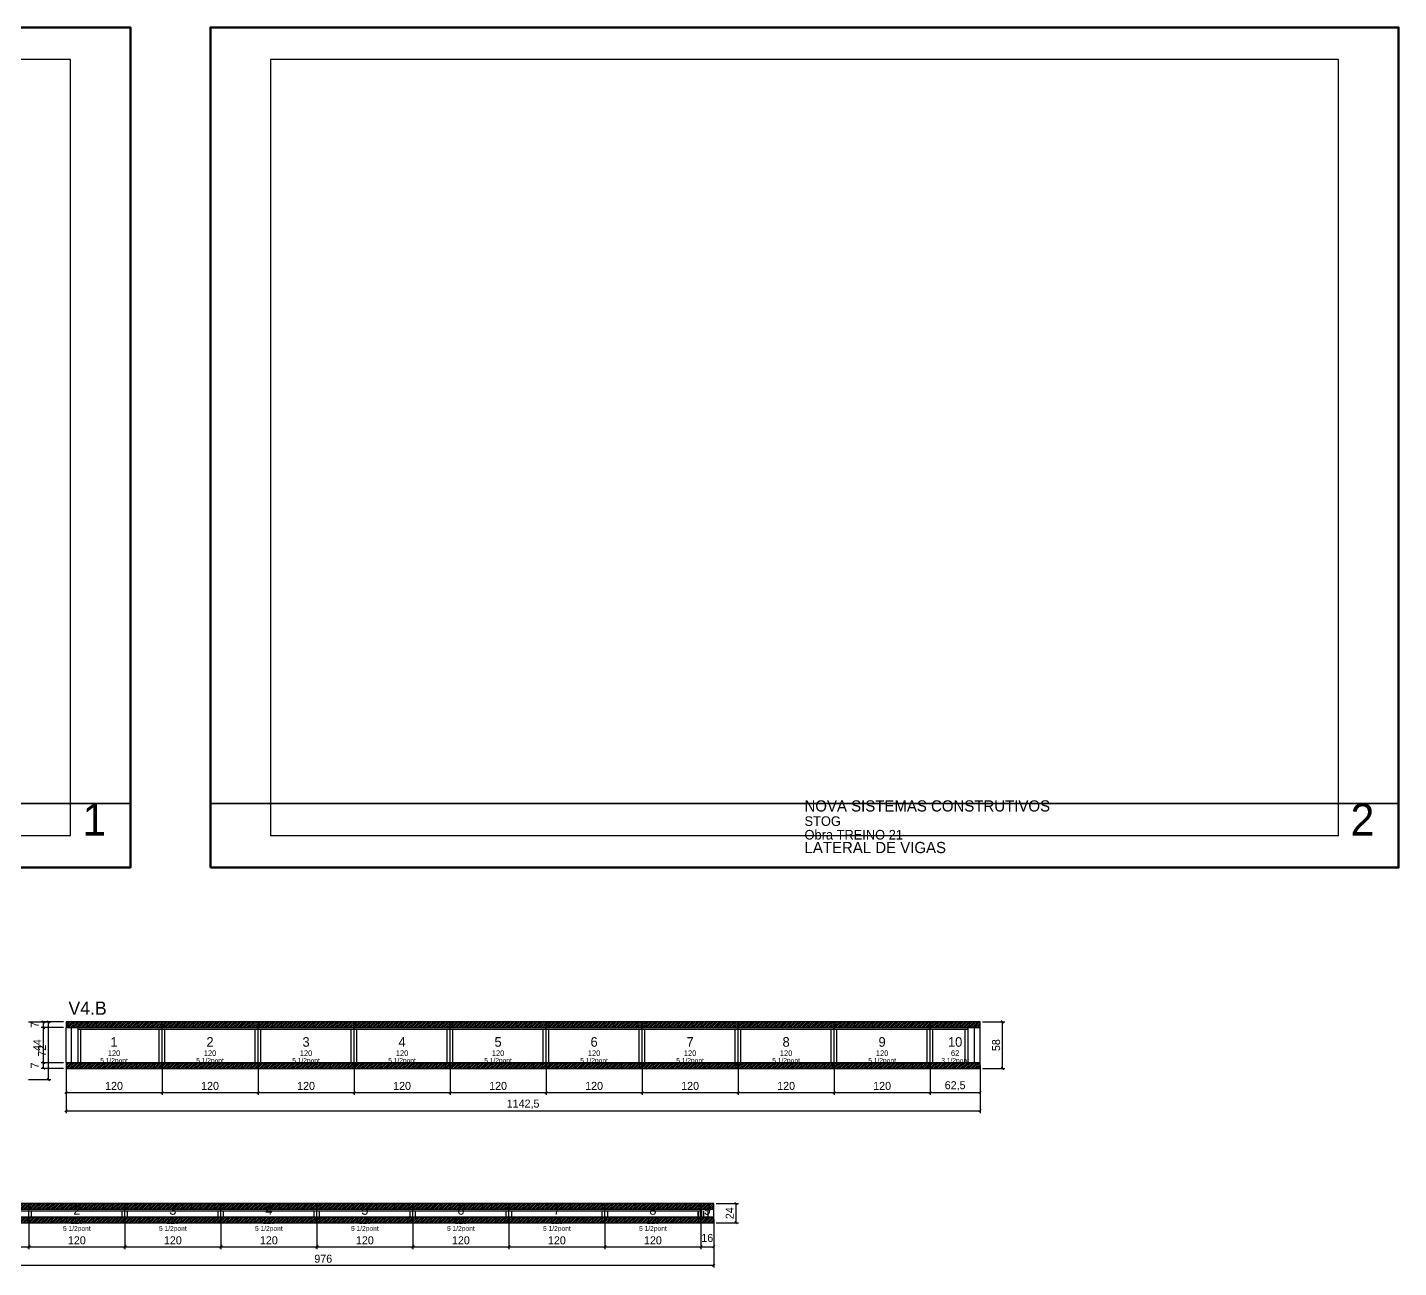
# Model space of a CAD drawing. Extents: x -69 to 3070, y -1060 to 1250.
# Drawn here: x 1356 to 3070, y -300 to 1250 of the extents above; entities that cross this region are included whole.
import ezdxf
from ezdxf.enums import TextEntityAlignment as Align

# ---------------------------------------------------------------- set-up
doc = ezdxf.new("R2010")
doc.units = 0
for name, color, linetype in [('5', 5, 'Continuous'), ('CARIMBO', 255, 'Continuous'), ('COTA', 241, 'Continuous'), ('Folhas', 255, 'Continuous'), ('NOMENCLATURA', 7, 'Continuous'), ('Painéis', 200, 'Continuous'), ('SARR_2.2x7', 40, 'Continuous'), ('SARR_3.5x7', 81, 'Continuous'), ('SCO-___-LAJ', 224, 'Continuous'), ('texto', 7, 'Continuous')]:
    doc.layers.add(name, color=color, linetype=linetype)
doc.dimstyles.new('PAINEL', dxfattribs={"dimtxt": 10, "dimasz": 3, "dimexe": 3, "dimexo": 3, "dimgap": 3, "dimtad": 1, "dimblk": 'OBLIQUE', "dimblk1": 'OBLIQUE', "dimcen": 2.5, "dimclrd": 4, "dimclre": 4, "dimclrt": 240, "dimazin": 3, "dimtfac": 1, "dimtmove": 0, "dimatfit": 3})

# ---------------------------------------------------------------- blocks, each defined once
blk = doc.blocks.new('_OBLIQUE')
at = {"color": 0, "linetype": 'BYBLOCK'}
blk.add_line((-0.5, -0.5), (0.5, 0.5), dxfattribs=at)

msp = doc.modelspace()

# ---------------------------------------------------------------- hatches: boundary and pattern name
at = {"layer": 'COTA'}
h = msp.add_hatch(dxfattribs=at)
h.set_pattern_fill('ANSI31', scale=0.5)
h.paths.add_polyline_path([(1404.5, 0), (1524.5, 0), (1524.5, 7), (1404.5, 7)])
h = msp.add_hatch(dxfattribs=at)
h.set_pattern_fill('ANSI31', scale=0.5)
h.paths.add_polyline_path([(1524.5, 0), (1644.5, 0), (1644.5, 7), (1524.5, 7)])
h = msp.add_hatch(dxfattribs=at)
h.set_pattern_fill('ANSI31', scale=0.5)
h.paths.add_polyline_path([(1644.5, 0), (1764.5, 0), (1764.5, 7), (1644.5, 7)])
h = msp.add_hatch(dxfattribs=at)
h.set_pattern_fill('ANSI31', scale=0.5)
h.paths.add_polyline_path([(1764.5, 0), (1884.5, 0), (1884.5, 7), (1764.5, 7)])
h = msp.add_hatch(dxfattribs=at)
h.set_pattern_fill('ANSI31', scale=0.5)
h.paths.add_polyline_path([(1884.5, 0), (2004.5, 0), (2004.5, 7), (1884.5, 7)])
h = msp.add_hatch(dxfattribs=at)
h.set_pattern_fill('ANSI31', scale=0.5)
h.paths.add_polyline_path([(2004.5, 0), (2124.5, 0), (2124.5, 7), (2004.5, 7)])
h = msp.add_hatch(dxfattribs=at)
h.set_pattern_fill('ANSI31', scale=0.5)
h.paths.add_polyline_path([(2124.5, 0), (2244.5, 0), (2244.5, 7), (2124.5, 7)])
h = msp.add_hatch(dxfattribs=at)
h.set_pattern_fill('ANSI31', scale=0.5)
h.paths.add_polyline_path([(2244.5, 0), (2364.5, 0), (2364.5, 7), (2244.5, 7)])
h = msp.add_hatch(dxfattribs=at)
h.set_pattern_fill('ANSI31', scale=0.5)
h.paths.add_polyline_path([(2364.5, 0), (2484.5, 0), (2484.5, 7), (2364.5, 7)])
h = msp.add_hatch(dxfattribs=at)
h.set_pattern_fill('ANSI31', scale=0.5)
h.paths.add_polyline_path([(2484.5, 0), (2547, 0), (2547, 7), (2484.5, 7)])
h = msp.add_hatch(dxfattribs=at)
h.set_pattern_fill('ANSI31', scale=0.5)
h.paths.add_polyline_path([(1404.5, -51), (1524.5, -51), (1524.5, -44), (1404.5, -44)])
h = msp.add_hatch(dxfattribs=at)
h.set_pattern_fill('ANSI31', scale=0.5)
h.paths.add_polyline_path([(1524.5, -51), (1644.5, -51), (1644.5, -44), (1524.5, -44)])
h = msp.add_hatch(dxfattribs=at)
h.set_pattern_fill('ANSI31', scale=0.5)
h.paths.add_polyline_path([(1644.5, -51), (1764.5, -51), (1764.5, -44), (1644.5, -44)])
h = msp.add_hatch(dxfattribs=at)
h.set_pattern_fill('ANSI31', scale=0.5)
h.paths.add_polyline_path([(1764.5, -51), (1884.5, -51), (1884.5, -44), (1764.5, -44)])
h = msp.add_hatch(dxfattribs=at)
h.set_pattern_fill('ANSI31', scale=0.5)
h.paths.add_polyline_path([(1884.5, -51), (2004.5, -51), (2004.5, -44), (1884.5, -44)])
h = msp.add_hatch(dxfattribs=at)
h.set_pattern_fill('ANSI31', scale=0.5)
h.paths.add_polyline_path([(2004.5, -51), (2124.5, -51), (2124.5, -44), (2004.5, -44)])
h = msp.add_hatch(dxfattribs=at)
h.set_pattern_fill('ANSI31', scale=0.5)
h.paths.add_polyline_path([(2124.5, -51), (2244.5, -51), (2244.5, -44), (2124.5, -44)])
h = msp.add_hatch(dxfattribs=at)
h.set_pattern_fill('ANSI31', scale=0.5)
h.paths.add_polyline_path([(2244.5, -51), (2364.5, -51), (2364.5, -44), (2244.5, -44)])
h = msp.add_hatch(dxfattribs=at)
h.set_pattern_fill('ANSI31', scale=0.5)
h.paths.add_polyline_path([(2364.5, -51), (2484.5, -51), (2484.5, -44), (2364.5, -44)])
h = msp.add_hatch(dxfattribs=at)
h.set_pattern_fill('ANSI31', scale=0.5)
h.paths.add_polyline_path([(2484.5, -51), (2547, -51), (2547, -44), (2484.5, -44)])
h = msp.add_hatch(dxfattribs=at)
h.set_pattern_fill('ANSI31', scale=0.5)
h.paths.add_polyline_path([(1238, -227), (1358, -227), (1358, -220), (1238, -220)])
h = msp.add_hatch(dxfattribs=at)
h.set_pattern_fill('ANSI31', scale=0.5)
h.paths.add_polyline_path([(1358, -227), (1478, -227), (1478, -220), (1358, -220)])
h = msp.add_hatch(dxfattribs=at)
h.set_pattern_fill('ANSI31', scale=0.5)
h.paths.add_polyline_path([(1478, -227), (1598, -227), (1598, -220), (1478, -220)])
h = msp.add_hatch(dxfattribs=at)
h.set_pattern_fill('ANSI31', scale=0.5)
h.paths.add_polyline_path([(1598, -227), (1718, -227), (1718, -220), (1598, -220)])
h = msp.add_hatch(dxfattribs=at)
h.set_pattern_fill('ANSI31', scale=0.5)
h.paths.add_polyline_path([(1718, -227), (1838, -227), (1838, -220), (1718, -220)])
h = msp.add_hatch(dxfattribs=at)
h.set_pattern_fill('ANSI31', scale=0.5)
h.paths.add_polyline_path([(1838, -227), (1958, -227), (1958, -220), (1838, -220)])
h = msp.add_hatch(dxfattribs=at)
h.set_pattern_fill('ANSI31', scale=0.5)
h.paths.add_polyline_path([(1958, -227), (2078, -227), (2078, -220), (1958, -220)])
h = msp.add_hatch(dxfattribs=at)
h.set_pattern_fill('ANSI31', scale=0.5)
h.paths.add_polyline_path([(2078, -227), (2198, -227), (2198, -220), (2078, -220)])
h = msp.add_hatch(dxfattribs=at)
h.set_pattern_fill('ANSI31', scale=0.5)
h.paths.add_polyline_path([(2198, -227), (2214, -227), (2214, -220), (2198, -220)])
h = msp.add_hatch(dxfattribs=at)
h.set_pattern_fill('ANSI31', scale=0.5)
h.paths.add_polyline_path([(1238, -244), (1358, -244), (1358, -237), (1238, -237)])
h = msp.add_hatch(dxfattribs=at)
h.set_pattern_fill('ANSI31', scale=0.5)
h.paths.add_polyline_path([(1358, -244), (1478, -244), (1478, -237), (1358, -237)])
h = msp.add_hatch(dxfattribs=at)
h.set_pattern_fill('ANSI31', scale=0.5)
h.paths.add_polyline_path([(1478, -244), (1598, -244), (1598, -237), (1478, -237)])
h = msp.add_hatch(dxfattribs=at)
h.set_pattern_fill('ANSI31', scale=0.5)
h.paths.add_polyline_path([(1598, -244), (1718, -244), (1718, -237), (1598, -237)])
h = msp.add_hatch(dxfattribs=at)
h.set_pattern_fill('ANSI31', scale=0.5)
h.paths.add_polyline_path([(1718, -244), (1838, -244), (1838, -237), (1718, -237)])
h = msp.add_hatch(dxfattribs=at)
h.set_pattern_fill('ANSI31', scale=0.5)
h.paths.add_polyline_path([(1838, -244), (1958, -244), (1958, -237), (1838, -237)])
h = msp.add_hatch(dxfattribs=at)
h.set_pattern_fill('ANSI31', scale=0.5)
h.paths.add_polyline_path([(1958, -244), (2078, -244), (2078, -237), (1958, -237)])
h = msp.add_hatch(dxfattribs=at)
h.set_pattern_fill('ANSI31', scale=0.5)
h.paths.add_polyline_path([(2078, -244), (2198, -244), (2198, -237), (2078, -237)])
h = msp.add_hatch(dxfattribs=at)
h.set_pattern_fill('ANSI31', scale=0.5)
h.paths.add_polyline_path([(2198, -244), (2214, -244), (2214, -237), (2198, -237)])

# ---------------------------------------------------------------- linework, layer by layer
at = {"layer": 'CARIMBO', "lineweight": 35}
for p, q in [((0, 280), (1485, 280)), ((1585, 280), (3070, 280))]:
    msp.add_line(p, q, dxfattribs=at)
at = {"layer": 'Folhas', "lineweight": 50}
for points in [[(0, 200), (1485, 200), (1485, 1250), (0, 1250)], [(1585, 200), (3070, 200), (3070, 1250), (1585, 1250)]]:
    msp.add_lwpolyline(points, close=True, dxfattribs=at)
at = {"layer": 'Folhas', "lineweight": 25}
for points in [[(75, 240), (1410, 240), (1410, 1210), (75, 1210)], [(1660, 240), (2995, 240), (2995, 1210), (1660, 1210)]]:
    msp.add_lwpolyline(points, close=True, dxfattribs=at)
at = {"layer": 'Painéis'}
for p, q in [((1404.5, 0), (1524.5, 0)), ((1404.5, -44), (1404.5, 0)), ((1524.5, -44), (1524.5, 0)), ((1524.5, -44), (1524.5, 0)), ((1524.5, 0), (1644.5, 0)), ((1524.5, -44), (1524.5, 0)), ((1644.5, -44), (1644.5, 0)), ((1644.5, -44), (1644.5, 0)), ((1644.5, 0), (1764.5, 0)), ((1644.5, -44), (1644.5, 0)), ((1764.5, -44), (1764.5, 0)), ((1764.5, -44), (1764.5, 0)), ((1764.5, 0), (1884.5, 0)), ((1764.5, -44), (1764.5, 0)), ((1884.5, -44), (1884.5, 0)), ((1884.5, -44), (1884.5, 0)), ((1884.5, 0), (2004.5, 0)), ((1884.5, -44), (1884.5, 0)), ((2004.5, -44), (2004.5, 0)), ((2004.5, -44), (2004.5, 0)), ((2004.5, 0), (2124.5, 0)), ((2004.5, -44), (2004.5, 0)), ((2124.5, -44), (2124.5, 0)), ((2124.5, -44), (2124.5, 0)), ((2124.5, 0), (2244.5, 0)), ((2124.5, -44), (2124.5, 0)), ((2244.5, -44), (2244.5, 0)), ((2244.5, -44), (2244.5, 0)), ((2244.5, 0), (2364.5, 0)), ((2244.5, -44), (2244.5, 0)), ((2364.5, -44), (2364.5, 0)), ((2364.5, -44), (2364.5, 0)), ((2364.5, 0), (2484.5, 0)), ((2364.5, -44), (2364.5, 0)), ((2484.5, -44), (2484.5, 0)), ((2484.5, -44), (2484.5, 0)), ((2484.5, 0), (2547, 0)), ((2484.5, -44), (2484.5, 0)), ((2547, -44), (2547, 0)), ((1404.5, -44), (1524.5, -44)), ((1524.5, -44), (1644.5, -44)), ((1644.5, -44), (1764.5, -44)), ((1764.5, -44), (1884.5, -44)), ((1884.5, -44), (2004.5, -44)), ((2004.5, -44), (2124.5, -44)), ((2124.5, -44), (2244.5, -44)), ((2244.5, -44), (2364.5, -44)), ((2364.5, -44), (2484.5, -44)), ((2484.5, -44), (2547, -44)), ((1238, -227), (1358, -227)), ((1238, -237), (1358, -237)), ((1358, -237), (1358, -227)), ((1358, -237), (1358, -227)), ((1358, -227), (1478, -227)), ((1358, -237), (1358, -227)), ((1358, -237), (1478, -237)), ((1478, -237), (1478, -227)), ((1478, -237), (1478, -227)), ((1478, -227), (1598, -227)), ((1478, -237), (1478, -227)), ((1478, -237), (1598, -237)), ((1598, -237), (1598, -227)), ((1598, -237), (1598, -227)), ((1598, -227), (1718, -227)), ((1598, -237), (1598, -227)), ((1598, -237), (1718, -237)), ((1718, -237), (1718, -227)), ((1718, -237), (1718, -227)), ((1718, -227), (1838, -227)), ((1718, -237), (1718, -227)), ((1718, -237), (1838, -237)), ((1838, -237), (1838, -227)), ((1838, -237), (1838, -227)), ((1838, -227), (1958, -227)), ((1838, -237), (1838, -227)), ((1838, -237), (1958, -237)), ((1958, -237), (1958, -227)), ((1958, -237), (1958, -227)), ((1958, -227), (2078, -227)), ((1958, -237), (1958, -227)), ((1958, -237), (2078, -237)), ((2078, -237), (2078, -227)), ((2078, -237), (2078, -227)), ((2078, -227), (2198, -227)), ((2078, -237), (2078, -227)), ((2078, -237), (2198, -237)), ((2198, -237), (2198, -227)), ((2198, -237), (2198, -227)), ((2198, -227), (2214, -227)), ((2198, -237), (2198, -227)), ((2198, -237), (2214, -237)), ((2214, -237), (2214, -227))]:
    msp.add_line(p, q, dxfattribs=at)
at = {"layer": 'SARR_2.2x7'}
for p, q in [((1411.5, -44), (1411.5, 0)), ((2540, -44), (2540, 0)), ((1419.5, -2.2), (1524.5, -2.2)), ((1524.5, -2.2), (1644.5, -2.2)), ((1644.5, -2.2), (1764.5, -2.2)), ((1764.5, -2.2), (1884.5, -2.2)), ((1884.5, -2.2), (2004.5, -2.2)), ((2004.5, -2.2), (2124.5, -2.2)), ((2124.5, -2.2), (2244.5, -2.2)), ((2244.5, -2.2), (2364.5, -2.2)), ((2364.5, -2.2), (2484.5, -2.2)), ((2484.5, -2.2), (2532, -2.2)), ((1253, -229.2), (1358, -229.2)), ((1358, -229.2), (1478, -229.2)), ((1478, -229.2), (1598, -229.2)), ((1598, -229.2), (1718, -229.2)), ((1718, -229.2), (1838, -229.2)), ((1838, -229.2), (1958, -229.2)), ((1958, -229.2), (2078, -229.2)), ((2078, -229.2), (2198, -229.2)), ((2207, -237), (2207, -227))]:
    msp.add_line(p, q, dxfattribs=at)
at = {"layer": 'SARR_3.5x7'}
for p, q in [((1419.5, -44), (1419.5, 0)), ((1524.5, -44), (1524.5, 0)), ((1524.5, -44), (1524.5, 0)), ((1644.5, -44), (1644.5, 0)), ((1644.5, -44), (1644.5, 0)), ((1764.5, -44), (1764.5, 0)), ((1764.5, -44), (1764.5, 0)), ((1884.5, -44), (1884.5, 0)), ((1884.5, -44), (1884.5, 0)), ((2004.5, -44), (2004.5, 0)), ((2004.5, -44), (2004.5, 0)), ((2124.5, -44), (2124.5, 0)), ((2124.5, -44), (2124.5, 0)), ((2244.5, -44), (2244.5, 0)), ((2244.5, -44), (2244.5, 0)), ((2364.5, -44), (2364.5, 0)), ((2364.5, -44), (2364.5, 0)), ((2484.5, -44), (2484.5, 0)), ((2484.5, -44), (2484.5, 0)), ((2532, -44), (2532, 0)), ((1423, -44), (1423, -2.2)), ((1521, -44), (1521, -2.2)), ((1528, -44), (1528, -2.2)), ((1641, -44), (1641, -2.2)), ((1648, -44), (1648, -2.2)), ((1761, -44), (1761, -2.2)), ((1768, -44), (1768, -2.2)), ((1881, -44), (1881, -2.2)), ((1888, -44), (1888, -2.2)), ((2001, -44), (2001, -2.2)), ((2008, -44), (2008, -2.2)), ((2121, -44), (2121, -2.2)), ((2128, -44), (2128, -2.2)), ((2241, -44), (2241, -2.2)), ((2248, -44), (2248, -2.2)), ((2361, -44), (2361, -2.2)), ((2368, -44), (2368, -2.2)), ((2481, -44), (2481, -2.2)), ((2488, -44), (2488, -2.2)), ((2528.5, -44), (2528.5, -2.2)), ((1419.5, -44), (1423, -44)), ((1521, -44), (1524.5, -44)), ((1524.5, -44), (1528, -44)), ((1641, -44), (1644.5, -44)), ((1644.5, -44), (1648, -44)), ((1761, -44), (1764.5, -44)), ((1764.5, -44), (1768, -44)), ((1881, -44), (1884.5, -44)), ((1884.5, -44), (1888, -44)), ((2001, -44), (2004.5, -44)), ((2004.5, -44), (2008, -44)), ((2121, -44), (2124.5, -44)), ((2124.5, -44), (2128, -44)), ((2241, -44), (2244.5, -44)), ((2244.5, -44), (2248, -44)), ((2361, -44), (2364.5, -44)), ((2364.5, -44), (2368, -44)), ((2481, -44), (2484.5, -44)), ((2484.5, -44), (2488, -44)), ((2528.5, -44), (2532, -44)), ((1354.5, -237), (1358, -237)), ((1358, -237), (1358, -227)), ((1358, -237), (1358, -227)), ((1358, -237), (1361.5, -237)), ((1361.5, -237), (1361.5, -229.2)), ((1474.5, -237), (1474.5, -229.2)), ((1474.5, -237), (1478, -237)), ((1478, -237), (1478, -227)), ((1478, -237), (1478, -227)), ((1478, -237), (1481.5, -237)), ((1481.5, -237), (1481.5, -229.2)), ((1594.5, -237), (1594.5, -229.2)), ((1594.5, -237), (1598, -237)), ((1598, -237), (1598, -227)), ((1598, -237), (1598, -227)), ((1598, -237), (1601.5, -237)), ((1601.5, -237), (1601.5, -229.2)), ((1714.5, -237), (1714.5, -229.2)), ((1714.5, -237), (1718, -237)), ((1718, -237), (1718, -227)), ((1718, -237), (1718, -227)), ((1718, -237), (1721.5, -237)), ((1721.5, -237), (1721.5, -229.2)), ((1834.5, -237), (1834.5, -229.2)), ((1834.5, -237), (1838, -237)), ((1838, -237), (1838, -227)), ((1838, -237), (1838, -227)), ((1838, -237), (1841.5, -237)), ((1841.5, -237), (1841.5, -229.2)), ((1954.5, -237), (1954.5, -229.2)), ((1954.5, -237), (1958, -237)), ((1958, -237), (1958, -227)), ((1958, -237), (1958, -227)), ((1958, -237), (1961.5, -237)), ((1961.5, -237), (1961.5, -229.2)), ((2074.5, -237), (2074.5, -229.2)), ((2074.5, -237), (2078, -237)), ((2078, -237), (2078, -227)), ((2078, -237), (2078, -227)), ((2078, -237), (2081.5, -237)), ((2081.5, -237), (2081.5, -229.2)), ((2194.5, -237), (2194.5, -229.2)), ((2194.5, -237), (2198, -237)), ((2195.5, -237), (2195.5, -229.2)), ((2195.5, -237), (2199, -237)), ((2198, -237), (2198, -227)), ((2198, -237), (2198, -227)), ((2198, -237), (2201.5, -237)), ((2199, -237), (2199, -227)), ((2201.5, -237), (2201.5, -229.2))]:
    msp.add_line(p, q, dxfattribs=at)
at = {"layer": 'SCO-___-LAJ'}
for points in [[(1404.5, 0), (1524.5, 0), (1524.5, 7), (1404.5, 7)], [(1524.5, 0), (1644.5, 0), (1644.5, 7), (1524.5, 7)], [(1644.5, 0), (1764.5, 0), (1764.5, 7), (1644.5, 7)], [(1764.5, 0), (1884.5, 0), (1884.5, 7), (1764.5, 7)], [(1884.5, 0), (2004.5, 0), (2004.5, 7), (1884.5, 7)], [(2004.5, 0), (2124.5, 0), (2124.5, 7), (2004.5, 7)], [(2124.5, 0), (2244.5, 0), (2244.5, 7), (2124.5, 7)], [(2244.5, 0), (2364.5, 0), (2364.5, 7), (2244.5, 7)], [(2364.5, 0), (2484.5, 0), (2484.5, 7), (2364.5, 7)], [(2484.5, 0), (2547, 0), (2547, 7), (2484.5, 7)], [(1404.5, -51), (1524.5, -51), (1524.5, -44), (1404.5, -44)], [(1524.5, -51), (1644.5, -51), (1644.5, -44), (1524.5, -44)], [(1644.5, -51), (1764.5, -51), (1764.5, -44), (1644.5, -44)], [(1764.5, -51), (1884.5, -51), (1884.5, -44), (1764.5, -44)], [(1884.5, -51), (2004.5, -51), (2004.5, -44), (1884.5, -44)], [(2004.5, -51), (2124.5, -51), (2124.5, -44), (2004.5, -44)], [(2124.5, -51), (2244.5, -51), (2244.5, -44), (2124.5, -44)], [(2244.5, -51), (2364.5, -51), (2364.5, -44), (2244.5, -44)], [(2364.5, -51), (2484.5, -51), (2484.5, -44), (2364.5, -44)], [(2484.5, -51), (2547, -51), (2547, -44), (2484.5, -44)], [(1238, -227), (1358, -227), (1358, -220), (1238, -220)], [(1358, -227), (1478, -227), (1478, -220), (1358, -220)], [(1478, -227), (1598, -227), (1598, -220), (1478, -220)], [(1598, -227), (1718, -227), (1718, -220), (1598, -220)], [(1718, -227), (1838, -227), (1838, -220), (1718, -220)], [(1838, -227), (1958, -227), (1958, -220), (1838, -220)], [(1958, -227), (2078, -227), (2078, -220), (1958, -220)], [(2078, -227), (2198, -227), (2198, -220), (2078, -220)], [(2198, -227), (2214, -227), (2214, -220), (2198, -220)], [(1238, -244), (1358, -244), (1358, -237), (1238, -237)], [(1358, -244), (1478, -244), (1478, -237), (1358, -237)], [(1478, -244), (1598, -244), (1598, -237), (1478, -237)], [(1598, -244), (1718, -244), (1718, -237), (1598, -237)], [(1718, -244), (1838, -244), (1838, -237), (1718, -237)], [(1838, -244), (1958, -244), (1958, -237), (1838, -237)], [(1958, -244), (2078, -244), (2078, -237), (1958, -237)], [(2078, -244), (2198, -244), (2198, -237), (2078, -237)], [(2198, -244), (2214, -244), (2214, -237), (2198, -237)]]:
    msp.add_lwpolyline(points, close=True, dxfattribs=at)

# ---------------------------------------------------------------- texts
at = {"layer": '5'}
for s, height, p in [('1', 12, (1464.5, -18)), ('2', 12, (1584.5, -18)), ('3', 12, (1704.5, -18)), ('4', 12, (1824.5, -18)), ('5', 12, (1944.5, -18)), ('6', 12, (2064.5, -18)), ('7', 12, (2184.5, -18)), ('8', 12, (2304.5, -18)), ('9', 12, (2424.5, -18)), ('10', 12, (2515.75, -18)), ('120', 7, (1464.5, -32)), ('120', 7, (1584.5, -32)), ('120', 7, (1704.5, -32)), ('120', 7, (1824.5, -32)), ('120', 7, (1944.5, -32)), ('120', 7, (2064.5, -32)), ('120', 7, (2184.5, -32)), ('120', 7, (2304.5, -32)), ('120', 7, (2424.5, -32)), ('62', 7, (2515.75, -32)), ('2', 12, (1418, -228)), ('3', 12, (1538, -228)), ('4', 12, (1658, -228)), ('5', 12, (1778, -228)), ('6', 12, (1898, -228)), ('7', 12, (2018, -228)), ('8', 12, (2138, -228)), ('9', 12, (2206, -228)), ('120', 7, (1418, -242)), ('120', 7, (1538, -242)), ('120', 7, (1658, -242)), ('120', 7, (1778, -242)), ('120', 7, (1898, -242)), ('120', 7, (2018, -242)), ('120', 7, (2138, -242))]:
    msp.add_text(s, height=height, dxfattribs=at).set_placement(p, align=Align.MIDDLE_CENTER)
at = {"layer": 'CARIMBO'}
for s, height, p in [('1', 40, (1425, 240)), ('NOVA SISTEMAS CONSTRUTIVOS', 14, (2327.5, 270)), ('2', 40, (3010, 240)), ('STOG', 12, (2327.5, 252)), ('Obra TREINO 21', 12, (2327.5, 235)), ('LATERAL DE VIGAS', 14, (2327.5, 218))]:
    msp.add_text(s, height=height, dxfattribs=at).set_placement(p)
at = {"layer": 'NOMENCLATURA'}
msp.add_text('V4.B', height=16.5, dxfattribs=at).set_placement((1407.5, 16))
at = {"layer": 'texto', "char_height": 6, "attachment_point": 5}
for s, insert in [('5 1/2pont', (1464.5, -42)), ('5 1/2pont', (1584.5, -42)), ('5 1/2pont', (1704.5, -42)), ('5 1/2pont', (1824.5, -42)), ('5 1/2pont', (1944.5, -42)), ('5 1/2pont', (2064.5, -42)), ('5 1/2pont', (2184.5, -42)), ('5 1/2pont', (2304.5, -42)), ('5 1/2pont', (2424.5, -42)), ('3 1/2pont', (2515.75, -42)), ('5 1/2pont', (1418, -252)), ('5 1/2pont', (1538, -252)), ('5 1/2pont', (1658, -252)), ('5 1/2pont', (1778, -252)), ('5 1/2pont', (1898, -252)), ('5 1/2pont', (2018, -252)), ('5 1/2pont', (2138, -252))]:
    msp.add_mtext(s, dxfattribs=dict(at, insert=insert))

# ---------------------------------------------------------------- dimensions: what is measured, and where the dimension line sits
at = {"layer": 'COTA'}
for base, p1, p2 in [((1382.5, -65), (1354.5, -65), (1354.5, 7)), ((1376.5, 0), (1404.5, 0), (1404.5, 7)), ((1376.5, -44), (1404.5, -44), (1404.5, 0)), ((2575, -51), (2547, -51), (2547, 7)), ((1376.5, -51), (1404.5, -51), (1404.5, -44)), ((2242, -244), (2214, -244), (2214, -220))]:
    msp.add_linear_dim(base=base, p1=p1, p2=p2, angle=90, dimstyle='PAINEL', dxfattribs=at).render()
for base, p1, p2 in [((1404.5, -81), (1404.5, -44), (1524.5, -44)), ((1404.5, -104), (1404.5, -44), (2547, -44)), ((1524.5, -81), (1524.5, -44), (1644.5, -44)), ((1644.5, -81), (1644.5, -44), (1764.5, -44)), ((1764.5, -81), (1764.5, -44), (1884.5, -44)), ((1884.5, -81), (1884.5, -44), (2004.5, -44)), ((2004.5, -81), (2004.5, -44), (2124.5, -44)), ((2124.5, -81), (2124.5, -44), (2244.5, -44)), ((2244.5, -81), (2244.5, -44), (2364.5, -44)), ((2364.5, -81), (2364.5, -44), (2484.5, -44)), ((2484.5, -81), (2484.5, -44), (2547, -44)), ((1238, -274), (1238, -237), (1358, -237)), ((1238, -297), (1238, -237), (2214, -237)), ((1358, -274), (1358, -237), (1478, -237)), ((1478, -274), (1478, -237), (1598, -237)), ((1598, -274), (1598, -237), (1718, -237)), ((1718, -274), (1718, -237), (1838, -237)), ((1838, -274), (1838, -237), (1958, -237)), ((1958, -274), (1958, -237), (2078, -237)), ((2078, -274), (2078, -237), (2198, -237)), ((2198, -274), (2198, -237), (2214, -237))]:
    msp.add_linear_dim(base=base, p1=p1, p2=p2, dimstyle='PAINEL', dxfattribs=at).render()

doc.saveas('drawing.dxf')
